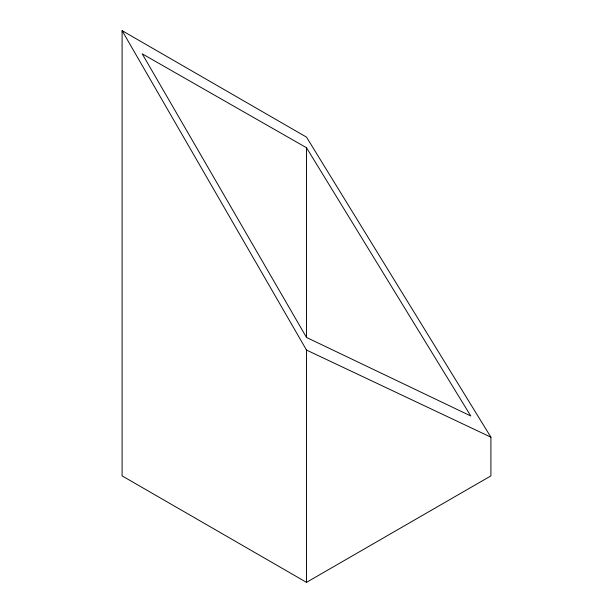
<?xml version="1.0" encoding="UTF-8"?>
<svg xmlns="http://www.w3.org/2000/svg" width="613" height="613" viewBox="0 0 613 613"><rect width="100%" height="100%" fill="white"/><g stroke="black" fill="none" stroke-linecap="round" stroke-linejoin="round"><path stroke-width="0.92" d="M306.5 582.35L490.906 475.88L490.906 437.169L306.5 137.12L122.094 30.65L122.094 475.88L306.5 582.35L306.5 350.054L122.094 30.65M306.5 350.054L490.906 437.169M306.5 147.733L142.208 53.821L306.5 337.441L470.792 415.989L306.5 147.733L306.5 337.227"/></g></svg>
